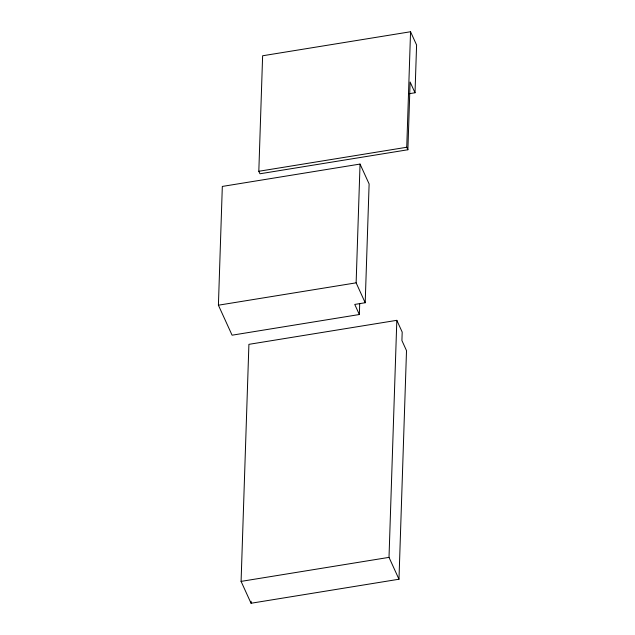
<?xml version="1.0" encoding="UTF-8"?>
<svg xmlns="http://www.w3.org/2000/svg" width="635" height="635" viewBox="0 0 635 635"><rect width="100%" height="100%" fill="white"/><g stroke="black" fill="none" stroke-linecap="round" stroke-linejoin="round"><path stroke-width="0.95" d="M218.408 305.197L222.321 186.428L360.045 164.068L369.118 183.959L365.196 302.736L354.751 304.427L359.346 314.523L232.077 335.193L218.408 305.197L356.132 282.837L365.196 302.736M241.086 581.39L248.904 344.345L396.827 320.326L402.193 332.097L401.915 340.55L406.511 350.647L398.978 579.231L251.047 603.25L241.086 581.39L389.009 557.371L398.978 579.231M415.02 92.758L410.115 82.002L407.884 149.757L259.953 173.776L258.818 171.275L262.628 55.769L410.551 31.75L416.592 45.006L415.02 92.758L409.178 93.71M251.047 603.25L251.111 601.274M356.132 282.837L360.045 164.068M359.346 314.523L359.712 303.641M389.009 557.371L396.827 320.326M407.884 149.757L406.741 147.256L410.551 31.75M258.818 171.275L406.741 147.256"/></g></svg>
